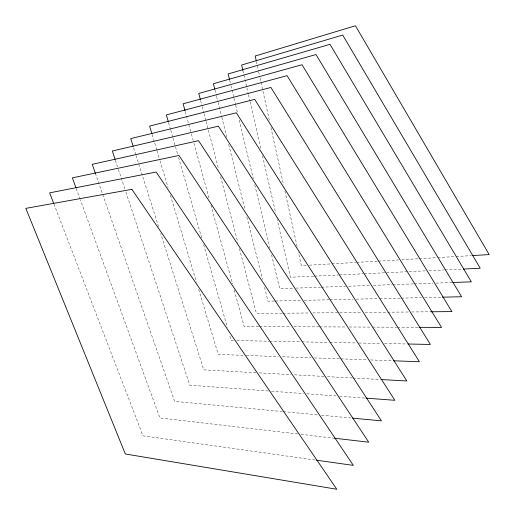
<?xml version="1.0" encoding="UTF-8"?>
<svg xmlns="http://www.w3.org/2000/svg" width="515" height="515" viewBox="0 0 515 515"><rect width="100%" height="100%" fill="white"/><g stroke="black" fill="none" stroke-linecap="round" stroke-linejoin="round"><path stroke-width="0.39" stroke-dasharray="2.58 1.93" d="M306.148 265.36L301.327 265.643L298.391 252.299M309.354 265.174L331.029 263.892M331.834 263.847L355.917 262.431M356.715 262.38L377.585 261.15M378.39 261.105L398.456 259.927M401.668 259.734L418.528 258.742M419.326 258.697L436.99 257.655M437.789 257.609L455.453 256.567M456.251 256.522L471.502 255.62M313.661 276.149L290.441 277.25L277.109 219.3M314.465 276.111L338.484 274.971M339.288 274.933L363.313 273.793M364.111 273.755L425.77 270.839M428.976 270.684L444.188 269.963M444.986 269.924L462.605 269.088M292.526 288.239L279.697 288.696L271.457 254.339M295.739 288.123L320.594 287.235M321.392 287.203L345.449 286.346M348.655 286.231L370.304 285.452M373.517 285.342L391.96 284.679M392.758 284.653L413.609 283.907M414.408 283.874L432.851 283.218M436.057 283.102L452.093 282.529M274.424 301.024L268 301.166L264.086 285.58M275.229 301.005L300.934 300.419M304.146 300.342L329.046 299.775M329.851 299.756L353.148 299.221M356.361 299.151L378.853 298.636M379.658 298.616L400.541 298.14M401.346 298.121L421.425 297.664M424.637 297.586L441.51 297.207M282.175 313.236L256.438 313.487L239.314 248.172M282.98 313.229L309.521 312.972M312.74 312.94L361.807 312.457M365.019 312.431L386.739 312.219M387.544 312.206L408.453 312.006M411.672 311.974L430.978 311.787M258.639 326.594L244.2 326.529L234.022 289.404M259.444 326.6L290.73 326.735M293.936 326.755L318.804 326.864M319.603 326.87L346.074 326.986M349.286 326.999L371.746 327.102M372.545 327.109L396.608 327.212M397.413 327.218L418.27 327.315M233.553 340.492L231.145 340.447L229.368 334.267M236.771 340.557L268.907 341.207M269.706 341.22L301.043 341.851M301.841 341.87L329.162 342.417M329.96 342.436L355.672 342.951M358.884 343.016L381.383 343.466M384.596 343.531L407.088 343.988M243.08 355.331L218.231 354.429L198.59 289.089M246.286 355.447L278.345 356.612M282.355 356.76L311.208 357.803M314.414 357.919L340.061 358.852M340.859 358.878L367.311 359.843M370.517 359.959L392.958 360.77M255.936 372.718L203.76 369.86L160.725 233.565M259.142 372.892L291.252 374.65M294.464 374.823L324.16 376.446M327.373 376.62L352.254 377.984M353.058 378.029L380.347 379.516M268.302 390.982L189.803 385.201L125.692 191.445M271.508 391.213L303.547 393.569M306.753 393.808L336.392 395.99M339.591 396.222L365.225 398.108M282.432 411.53L174.643 401.378L95.417 173.439M283.231 411.607L318.36 414.916M321.56 415.212L351.101 418M297.792 433.965L159.895 417.968L80.353 199.756M300.985 434.338L333.662 438.13M315.09 460.011L142.983 435.812L53.972 204.095M76.226 188.432L80.076 199.002M115.347 160.171L118.122 168.559M118.373 169.326L125.441 190.685M133.643 147.799L135.818 154.693M136.063 155.459L158.549 226.671M152.144 134.563L156.766 149.936M156.998 150.708L159.772 159.933M160.004 160.699L168.09 187.608M170.401 195.294L196.511 282.168M168.572 122.641L170.568 129.587M170.787 130.359L172.789 137.312M173.008 138.084L177.669 154.307M178.557 157.397L201.854 238.497M203.631 244.67L227.373 327.315M185.252 111.53L191.187 133.185M191.4 133.958L193.093 140.144M193.943 143.234L209.425 199.691M210.912 205.105L232.542 283.99M200.586 100.438L202.009 105.884M202.215 106.657L203.843 112.882M204.049 113.654L205.884 120.658M206.09 121.431L218.727 169.641M220.562 176.639L237.891 242.732M214.974 89.958L216.345 95.417M216.538 96.196L217.909 101.648M218.103 102.427L221.63 116.454M221.823 117.233L226.909 137.499M228.673 144.515L244.908 209.199M246.865 216.995L262.521 279.349M229.664 80.192L230.784 84.878M230.971 85.657L233.784 97.374M233.971 98.153L235.471 104.397M235.658 105.182L237.344 112.212M239.218 120.021L253.277 178.589M254.777 184.834L269.957 248.088M242.887 70.504L246.672 86.945M246.852 87.73L248.294 93.994M248.475 94.779L249.91 101.043M250.09 101.828L261.079 149.601M262.521 155.865L275.673 213.03M256.412 61.517L258.485 70.941M258.659 71.727L259.863 77.218M260.036 78.003L269.371 120.401M270.922 127.469L283.533 184.776M284.917 191.059L297.181 246.801"/><path stroke-width="0.77" d="M472.307 255.575L489.166 254.584L355.44 25.75L255.202 56.019L256.238 60.731M463.403 269.049L480.225 268.257L342.694 35.052L241.625 65.019L242.887 70.504M452.897 282.497L471.341 281.84L329.986 44.322L228.164 73.941L229.478 79.413M442.314 297.187L461.588 296.743L315.998 54.532L213.41 83.726L214.781 89.179M430.978 311.787L451.887 311.581L302.022 64.723L198.751 93.44L200.38 99.659M419.068 327.315L441.529 327.418L287.055 75.647L183.128 103.792L185.04 110.757M407.893 344.001L430.385 344.458L270.89 87.441L166.351 114.916L168.347 121.868M393.763 360.803L419.41 361.73L254.725 99.369L149.608 126.104L151.912 133.797M381.152 379.561L406.837 380.965L236.327 112.791L130.739 138.612L133.16 146.266M366.03 398.166L394.863 400.29L218.379 126.175L112.315 151.017L115.096 159.405M352.698 418.148L381.441 420.858L198.545 140.659L92.249 164.324L95.417 173.439M334.46 438.22L368.74 442.198L179.001 155.459L72.37 177.862L75.95 187.672M316.68 460.236L353.335 465.386L156.161 172.023L49.652 192.848L53.689 203.348M131.885 189.333L25.834 208.369L125.332 453.979L336.797 489.25L131.885 189.333"/></g></svg>
